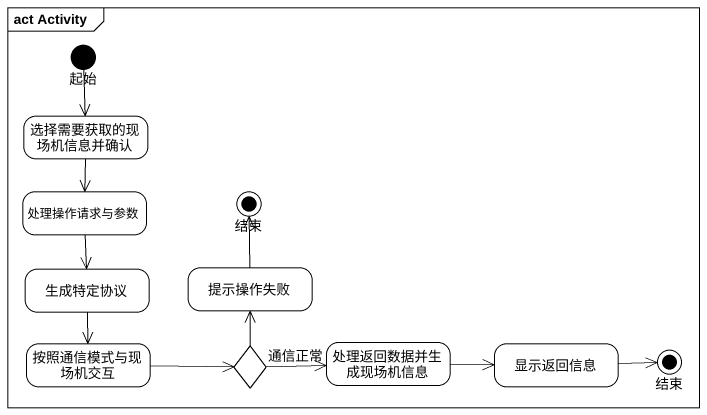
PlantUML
@startuml
mainframe act Activity
hide empty description
state 起始 <<start>> #FFFFFF
state 选择需要获取的现场机信息并确认 #FFFFFF
state 处理操作请求与参数 #FFFFFF
state 结束 <<end>> #FFFFFF
state 生成特定协议 #FFFFFF
state 提示操作失败 #FFFFFF
state 按照通信模式与现场机交互 #FFFFFF
state choice1 <<choice>> #FFFFFF
state 处理返回数据并生成现场机信息 #FFFFFF
state 显示返回信息 #FFFFFF
state "结束" as 结束_2 <<end>> #FFFFFF
起始 --> 选择需要获取的现场机信息并确认
选择需要获取的现场机信息并确认 --> 处理操作请求与参数
处理操作请求与参数 --> 生成特定协议
生成特定协议 --> 按照通信模式与现场机交互
提示操作失败 -up-> 结束
按照通信模式与现场机交互 -right-> choice1
choice1 -up-> 提示操作失败
choice1 -right-> 处理返回数据并生成现场机信息 : 通信正常
处理返回数据并生成现场机信息 -right-> 显示返回信息
显示返回信息 -right-> 结束_2
@enduml
